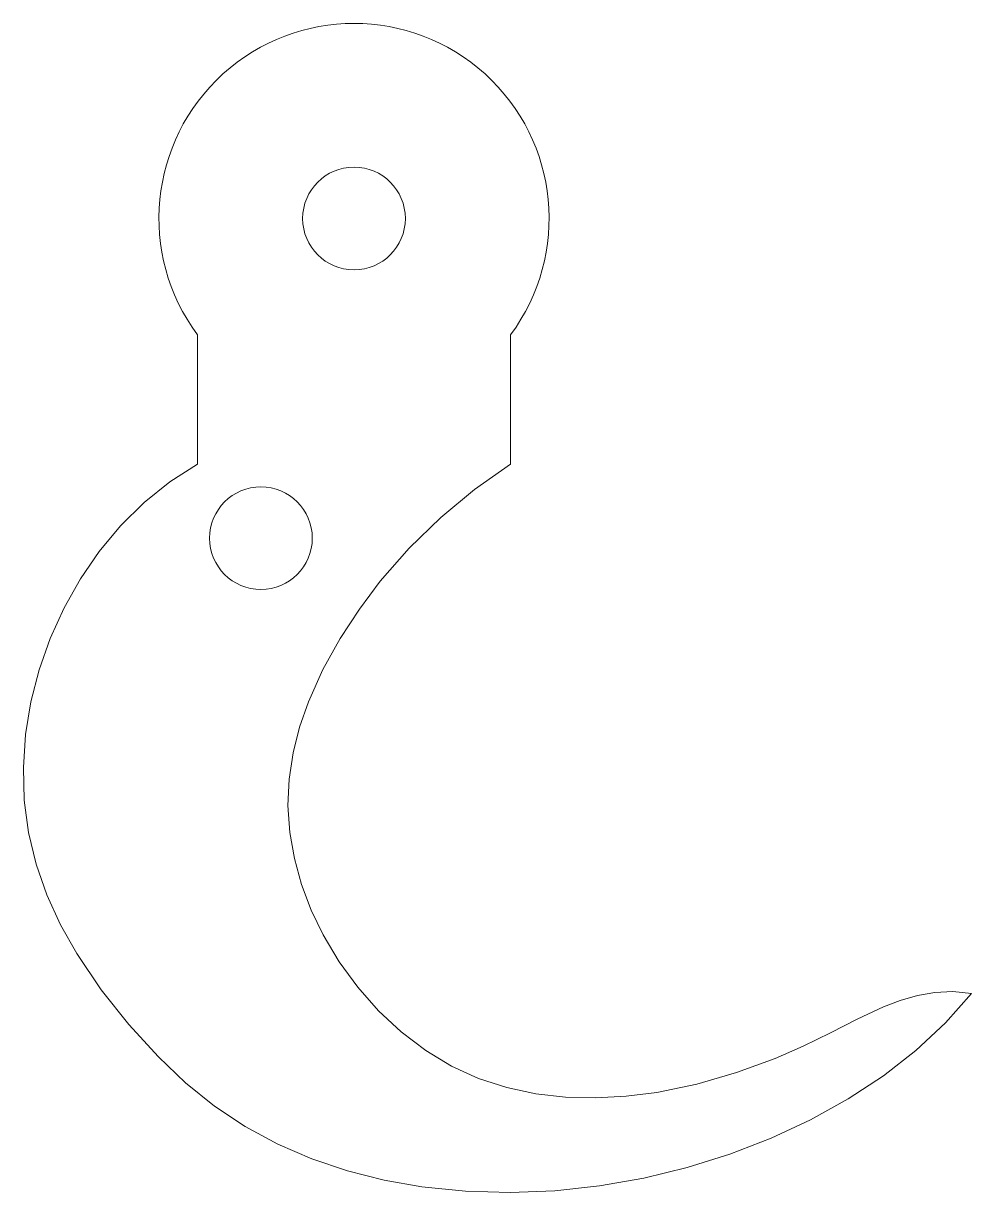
# Model space of a CAD drawing. Header units: millimetres. Extents: x 50 to 79.6, y 236.4 to 272.8.
import ezdxf

# ---------------------------------------------------------------- set-up
doc = ezdxf.new("R2010")
doc.units = ezdxf.units.MM
doc.layers.get('0').update_dxf_attribs({"color": 1, "lineweight": 5, "true_color": 0xff0000})

msp = doc.modelspace()

# ---------------------------------------------------------------- linework, layer by layer
at = {"color": 1, "linetype": 'Continuous', "true_color": 0xff0000}
for p, q in [((55.466, 263.133), (55.466, 259.102)), ((65.225, 263.133), (65.225, 259.102)), ((55.466, 259.102), (54.603, 258.546)), ((65.225, 259.102), (64.1, 258.309)), ((54.603, 258.546), (53.803, 257.901)), ((64.1, 258.309), (63.047, 257.436)), ((53.803, 257.901), (53.07, 257.176)), ((63.047, 257.436), (62.067, 256.483)), ((53.07, 257.176), (52.408, 256.382)), ((52.408, 256.382), (51.82, 255.526)), ((62.067, 256.483), (61.165, 255.449)), ((51.82, 255.526), (51.31, 254.62)), ((61.165, 255.449), (60.512, 254.58)), ((51.31, 254.62), (50.881, 253.671)), ((60.512, 254.58), (59.911, 253.661)), ((50.881, 253.671), (50.536, 252.691)), ((59.911, 253.661), (59.376, 252.697)), ((50.536, 252.691), (50.279, 251.687)), ((59.376, 252.697), (58.926, 251.694)), ((50.279, 251.687), (50.114, 250.669)), ((58.926, 251.694), (58.652, 250.906)), ((58.652, 250.906), (58.449, 250.101)), ((50.114, 250.669), (50.044, 249.647)), ((58.449, 250.101), (58.324, 249.284)), ((50.044, 249.647), (50.072, 248.63)), ((58.324, 249.284), (58.288, 248.456)), ((50.072, 248.63), (50.204, 247.62)), ((58.288, 248.456), (58.345, 247.622)), ((50.204, 247.62), (50.441, 246.633)), ((58.345, 247.622), (58.489, 246.804)), ((58.489, 246.804), (58.713, 245.994)), ((50.441, 246.633), (50.778, 245.674)), ((50.778, 245.674), (51.204, 244.743)), ((58.713, 245.994), (59.014, 245.199)), ((59.014, 245.199), (59.386, 244.427)), ((51.204, 244.743), (51.709, 243.843)), ((59.386, 244.427), (59.887, 243.586)), ((51.709, 243.843), (52.472, 242.712)), ((59.887, 243.586), (60.464, 242.795)), ((60.464, 242.795), (61.111, 242.064)), ((52.472, 242.712), (53.33, 241.638)), ((76.845, 242.187), (77.368, 242.386)), ((77.368, 242.386), (77.899, 242.54)), ((77.899, 242.54), (78.444, 242.635)), ((78.444, 242.635), (79.006, 242.661)), ((78.773, 241.685), (79.59, 242.604)), ((79.006, 242.661), (79.59, 242.604)), ((61.111, 242.064), (61.818, 241.405)), ((76.021, 241.803), (76.845, 242.187)), ((53.33, 241.638), (54.258, 240.625)), ((75.193, 241.379), (76.021, 241.803)), ((77.853, 240.829), (78.773, 241.685)), ((61.818, 241.405), (62.579, 240.827)), ((74.343, 240.962), (75.193, 241.379)), ((73.467, 240.579), (74.343, 240.962)), ((54.258, 240.625), (55.099, 239.82)), ((62.579, 240.827), (63.385, 240.341)), ((72.263, 240.136), (73.467, 240.579)), ((76.84, 240.037), (77.853, 240.829)), ((63.385, 240.341), (64.228, 239.956)), ((55.099, 239.82), (55.996, 239.092)), ((64.228, 239.956), (65.104, 239.67)), ((71.031, 239.778), (72.263, 240.136)), ((75.743, 239.315), (76.84, 240.037)), ((65.104, 239.67), (66.009, 239.475)), ((66.009, 239.475), (66.936, 239.369)), ((68.828, 239.397), (69.783, 239.519)), ((69.783, 239.519), (71.031, 239.778)), ((55.996, 239.092), (56.955, 238.454)), ((66.936, 239.369), (67.877, 239.345)), ((67.877, 239.345), (68.828, 239.397)), ((74.574, 238.665), (75.743, 239.315)), ((56.955, 238.454), (57.971, 237.907)), ((73.343, 238.089), (74.574, 238.665)), ((72.059, 237.593), (73.343, 238.089)), ((57.971, 237.907), (59.035, 237.447)), ((59.035, 237.447), (60.143, 237.074)), ((70.732, 237.177), (72.059, 237.593)), ((60.143, 237.074), (61.286, 236.784)), ((69.374, 236.847), (70.732, 237.177)), ((61.286, 236.784), (62.457, 236.576)), ((62.457, 236.576), (63.824, 236.435)), ((66.602, 236.452), (67.994, 236.604)), ((67.994, 236.604), (69.374, 236.847)), ((63.824, 236.435), (65.209, 236.395)), ((65.209, 236.395), (66.602, 236.452))]:
    msp.add_line(p, q, dxfattribs=at)
for centre in [(60.346, 266.759), (57.446, 256.793)]:
    msp.add_circle(centre, 1.6, dxfattribs=at)
msp.add_arc((60.346, 266.759), 6.079, 323.3804, 216.6196, dxfattribs=at)

doc.saveas('drawing.dxf')
